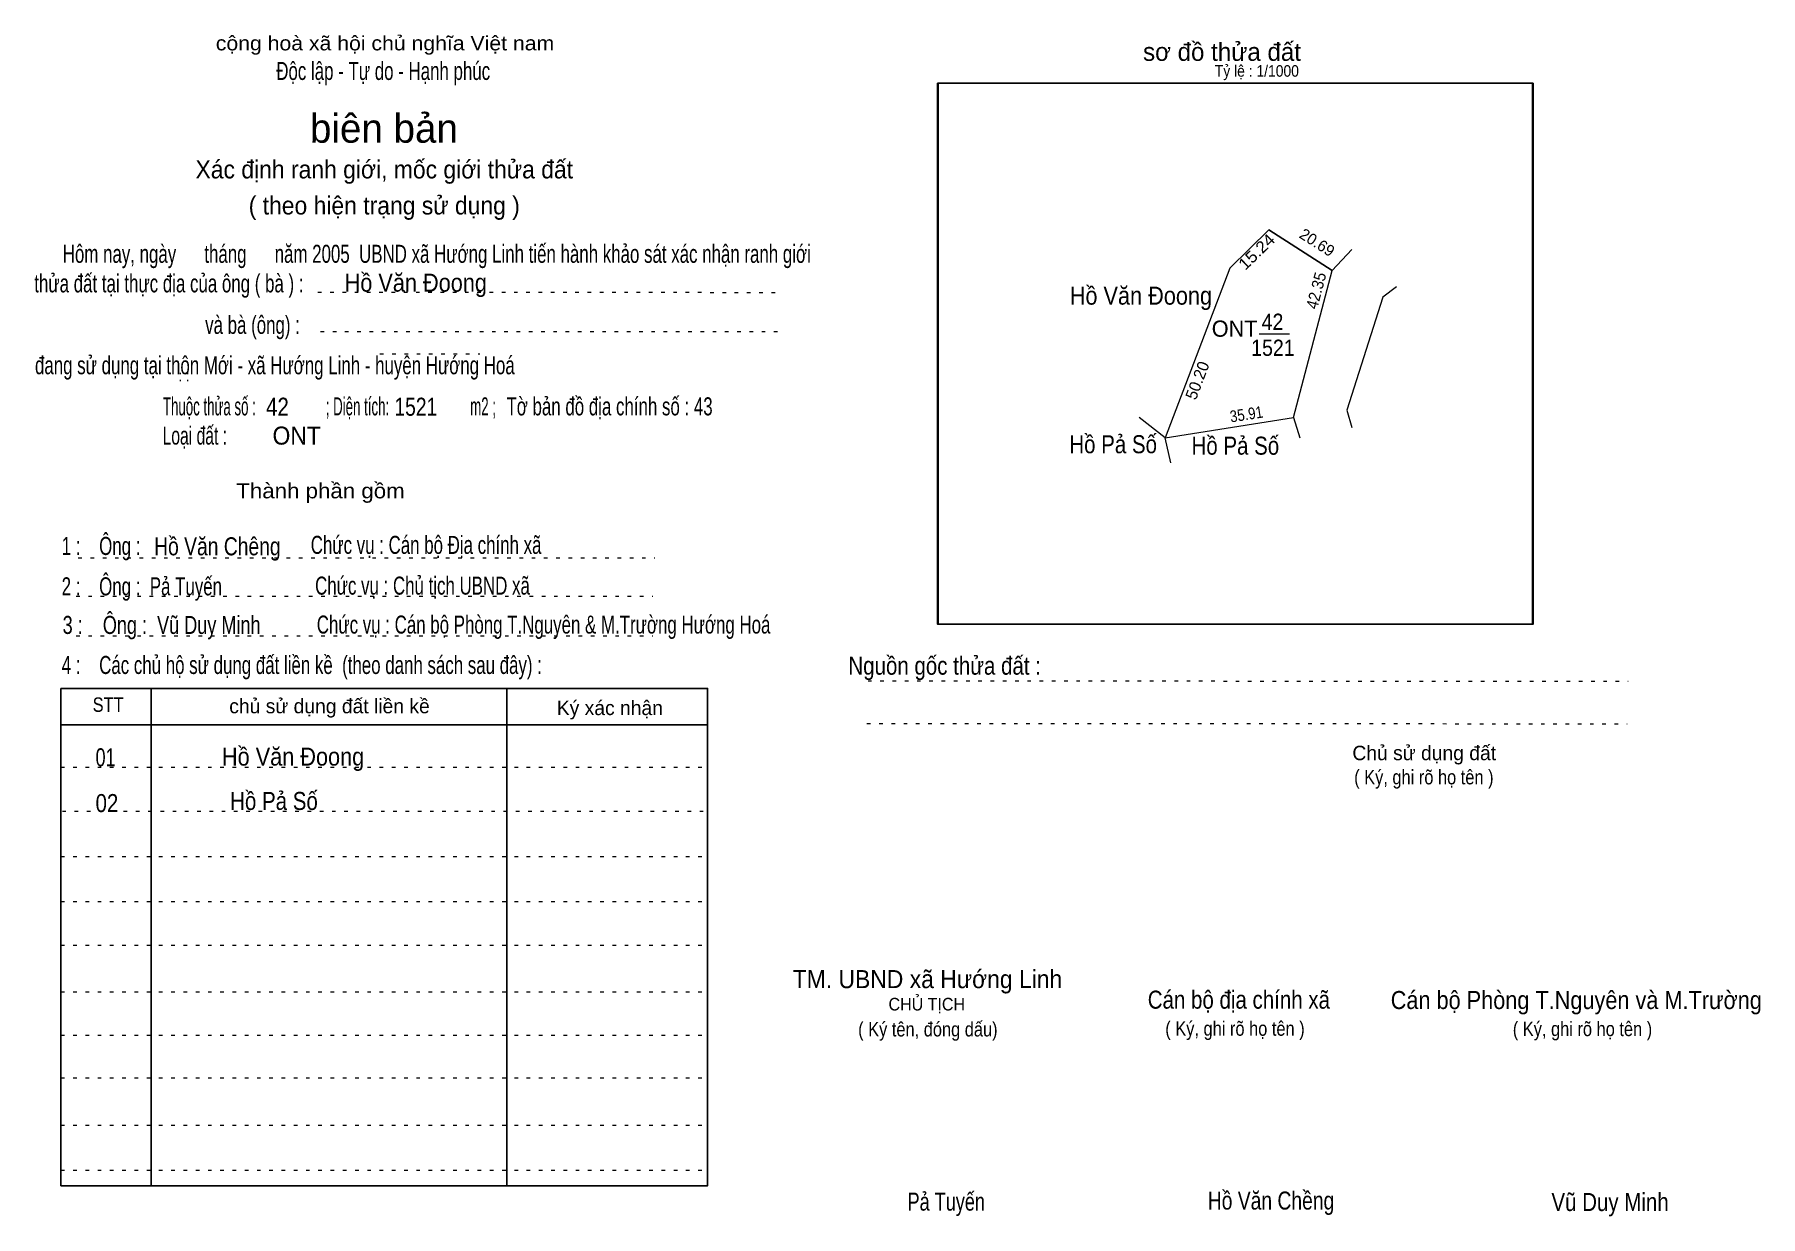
# Model space of a CAD drawing. Header units: centimetres. Extents: x -1.5 to 46.4, y -3.9 to 28.9.
import ezdxf
from ezdxf.enums import TextEntityAlignment as Align

# ---------------------------------------------------------------- set-up
doc = ezdxf.new("R2010")
doc.units = ezdxf.units.CM
doc.header["$LTSCALE"] = 0.2
doc.linetypes.add('DOTTED', pattern=[1.5, 0.3, -1.2])
for name, color, linetype, lineweight in [('15', 7, 'Continuous', 13), ('2', 7, 'Continuous', 25), ('22', 7, 'Continuous', 13), ('5', 7, 'DOTTED', 13)]:
    doc.layers.add(name, color=color, linetype=linetype, lineweight=lineweight)
for name, color, linetype in [('16', 7, 'Continuous'), ('34', 7, 'Continuous'), ('51', 7, 'Continuous')]:
    doc.layers.add(name, color=color, linetype=linetype)

msp = doc.modelspace()

# ---------------------------------------------------------------- linework, layer by layer
at = {"layer": '15'}
msp.add_line((32.48, 20.57), (33.32, 20.57), dxfattribs=at)
at = {"layer": '2'}
msp.add_lwpolyline([(23.56, 27.52), (40.06, 27.52), (40.06, 12.52), (23.56, 12.52)], close=True, dxfattribs=at)
at = {"layer": '22'}
for p, q in [((35.05, 22.91), (34.51, 22.33)), ((31.67, 22.39), (29.87, 17.69)), ((33.43, 18.25), (34.51, 22.33)), ((29.87, 17.69), (29.15, 18.25)), ((29.87, 17.69), (33.43, 18.25)), ((33.43, 18.25), (33.61, 17.69)), ((30.03, 16.99), (29.87, 17.69))]:
    msp.add_line(p, q, dxfattribs=at)
msp.add_lwpolyline([(33.43, 18.25), (34.51, 22.33), (32.75, 23.45), (31.67, 22.39), (29.87, 17.69)], close=True, dxfattribs=at)
for points in [[(31.67, 22.39), (32.75, 23.45), (34.51, 22.33)], [(36.29, 21.87), (35.91, 21.59), (34.91, 18.45), (35.05, 17.97)]]:
    msp.add_lwpolyline(points, dxfattribs=at)
at = {"layer": '5'}
for p, q in [((6.37, 21.73), (19.21, 21.72)), ((6.44, 20.64), (19.25, 20.64)), ((8.09, 20.02), (10.86, 20.02)), ((-0.28, 14.36), (15.72, 14.36)), ((-0.34, 13.3), (15.66, 13.3)), ((-0.34, 12.2), (15.66, 12.2)), ((21.63, 10.95), (42.72, 10.94)), ((21.6, 9.77), (42.69, 9.76)), ((-0.76, 8.56), (17.18, 8.56)), ((-0.72, 7.34), (17.22, 7.34)), ((-0.76, 6.08), (17.18, 6.08)), ((-0.76, 4.83), (17.18, 4.83)), ((-0.76, 3.62), (17.18, 3.62)), ((-0.76, 2.33), (17.18, 2.33)), ((-0.76, 1.13), (17.18, 1.13)), ((-0.76, -0.06), (17.18, -0.06)), ((-0.76, -1.37), (17.18, -1.37)), ((-0.76, -2.62), (17.18, -2.62))]:
    msp.add_line(p, q, dxfattribs=at)
at = {"layer": '5', "linetype": 'Continuous', "lineweight": 25}
for p, q in [((1.74, 10.74), (1.74, -3.05)), ((11.61, 10.74), (11.61, -3.05)), ((-0.76, 9.73), (17.18, 9.73))]:
    msp.add_line(p, q, dxfattribs=at)
for points in [[(23.58, 27.52), (40.08, 27.52), (40.08, 12.52), (23.58, 12.52)], [(-0.76, 10.74), (17.18, 10.74), (17.18, -3.05), (-0.76, -3.05)]]:
    msp.add_lwpolyline(points, close=True, dxfattribs=at)

# ---------------------------------------------------------------- texts
at = {"layer": '15', "width": 0.9}
for s, p in [('42', (32.55, 20.68)), ('1521', (32.26, 19.96))]:
    msp.add_text(s, height=0.4499, dxfattribs=at).set_placement(p)
at = {"layer": '16', "width": 0.9}
msp.add_text('Hồ Văn Đoong', height=0.5, dxfattribs=at).set_placement((7.11, 21.74))
at = {"layer": '16'}
for s, width, p in [('Hồ Văn Đoong', 0.9, (29.2, 21.38)), ('Hồ Pả Số', 0.85, (28.43, 17.26)), ('Hồ Pả Số', 0.85, (31.82, 17.22)), ('Hồ Văn Đoong', 0.9, (5.68, 8.6)), ('Hồ Pả Số', 0.85, (5.15, 7.37))]:
    msp.add_text(s, height=0.4999, dxfattribs=dict(at, width=width)).set_placement(p, align=Align.CENTER)
at = {"layer": '22'}
msp.add_text('ONT', height=0.4499, dxfattribs=at).set_placement((31.8, 20.49), align=Align.CENTER)
at = {"layer": '34'}
for s, height, width, p in [(': : ', 0.32, 0.85, (2.5, 19.25)), ('42', 0.5, 0.85, (4.93, 18.3)), ('1521', 0.5, 0.8, (8.49, 18.3)), ('ONT', 0.5, 0.95, (5.11, 17.5)), ('01', 0.5, 0.75, (0.2, 8.58)), ('02', 0.5, 0.85, (0.2, 7.31))]:
    msp.add_text(s, height=height, dxfattribs=dict(at, width=width)).set_placement(p)
at = {"layer": '5'}
for s, height, width, p in [('cộng hoà xã hội chủ nghĩa Việt nam', 0.4, 1.1, (8.23, 28.43)), ('Độc lập - Tự do - Hạnh phúc', 0.5, 0.7, (8.18, 27.61)), ('Xác định ranh giới, mốc giới thửa đất', 0.5, 0.95, (8.21, 24.88)), ('( theo hiện trạng sử dụng )', 0.5, 0.95, (8.21, 23.88)), ('Thành phần gồm', 0.42, 1.1, (6.44, 16.01)), ('Hồ Văn Chêng', 0.5, 0.8, (3.58, 14.43)), ('Chức vụ : Cán bộ Địa chính xã', 0.5, 0.7, (9.37, 14.47)), ('Chức vụ : Chủ tịch UBND xã', 0.5, 0.7, (9.27, 13.34)), ('Chức vụ : Cán bộ Phòng T.Nguyên & M.Trường Hướng Hoá', 0.5, 0.7, (12.63, 12.26)), ('    Nguồn gốc thửa đất :', 0.5, 0.85, (23.44, 11.12)), ('( Ký, ghi rõ họ tên )', 0.4, 0.85, (37.05, 8.08)), ('CHỦ TỊCH', 0.35, 0.95, (23.26, 1.81)), ('( Ký tên, đóng dấu)', 0.4, 0.85, (23.29, 1.09)), ('( Ký, ghi rõ họ tên )', 0.4, 0.85, (31.81, 1.11)), ('( Ký, ghi rõ họ tên )', 0.4, 0.85, (41.45, 1.1)), ('Pả Tuyến', 0.5, 0.75, (23.8, -3.74)), ('Hồ Văn Chềng', 0.5, 0.8, (32.81, -3.71)), ('Vũ Duy Minh', 0.5, 0.85, (42.215, -3.75))]:
    msp.add_text(s, height=height, dxfattribs=dict(at, width=width)).set_placement(p, align=Align.CENTER)
msp.add_text('sơ đồ thửa đất', height=0.5, dxfattribs=at).set_placement((29.26, 28.14))
for s, height, p in [('biên bản', 0.8, (8.2, 25.87)), ('      chủ sử dụng đất liền kề', 0.4, (6.245, 10.05)), ('   Ký xác nhận', 0.4, (14.245, 10)), ('Chủ sử dụng đất', 0.4, (37.06, 8.75))]:
    msp.add_text(s, height=height, dxfattribs=at).set_placement(p, align=Align.CENTER)
for s, height, width, p in [('   Hôm nay, ngày      tháng      năm 2005  UBND xã Hướng Linh tiến hành khảo sát xác nhận ranh giới ', 0.5, 0.7, (-1.1, 22.54)), ('thửa đất tại thực địa của ông ( bà ) :                                       ', 0.5, 0.7, (-1.5, 21.72)), ('                                     và bà (ông) :', 0.5, 0.7, (-1.57, 20.57)), (' đang sử dụng tại thôn Mới - xã Hướng Linh - huyện Hướng Hoá', 0.5, 0.7, (-1.61, 19.45)), ('Thuộc thửa số :                   ; Diện tích:                      m2 ;                                            ', 0.5, 0.55, (2.07, 18.31)), ('Tờ bản đồ địa chính số : 43', 0.5, 0.7, (11.6, 18.31)), ('Loại đất :  ', 0.5, 0.65, (2.06, 17.5)), ('    1 :    Ông :                                                        ', 0.5, 0.7, (-1.26, 14.44)), ('    2 :    Ông :  Pả Tuyến', 0.5, 0.7, (-1.26, 13.32)), ('    3 :    Ông :  Vũ Duy Minh', 0.5, 0.75, (-1.27, 12.25)), ('    4 :    Các chủ hộ sử dụng đất liền kề  (theo danh sách sau đây) :', 0.5, 0.7, (-1.26, 11.14)), ('STT', 0.4, 0.85, (0.12, 10.09)), ('TM. UBND xã Hướng Linh', 0.5, 0.95, (19.54, 2.43)), ('Cán bộ địa chính xã  ', 0.5, 0.85, (29.39, 1.86)), ('Cán bộ Phòng T.Nguyên và M.Trường', 0.5, 0.9, (36.13, 1.85))]:
    msp.add_text(s, height=height, dxfattribs=dict(at, width=width)).set_placement(p)
at = {"layer": '51', "width": 0.9}
msp.add_text('Tỷ lệ : 1/1000', height=0.32, dxfattribs=at).set_placement((31.25, 27.7))
at = {"layer": '51'}
for s, height, rotation, p in [('20.69', 0.3119, 327.493, (34.0062, 22.9729)), ('50.20', 0.324, 69.11, (30.9179, 19.2222))]:
    msp.add_text(s, height=height, rotation=rotation, dxfattribs=at).set_placement(p, align=Align.CENTER)
for s, rotation, width, p in [('15.24', 44.176, 1.1, (32.5221, 22.7296)), ('42.35', 75.255, 0.95, (34.2186, 21.7288)), ('35.91', 8.712, 0.85, (32.1505, 18.1821))]:
    msp.add_text(s, height=0.324, rotation=rotation, dxfattribs=dict(at, width=width)).set_placement(p, align=Align.CENTER)

doc.saveas('drawing.dxf')
